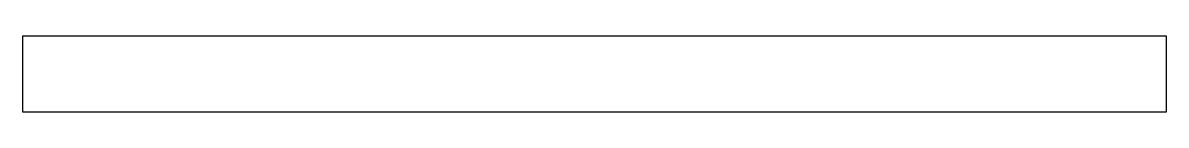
# Model space of a CAD drawing. Header units: millimetres. Extents: x 0 to 1989, y -67 to 67.
import ezdxf

# ---------------------------------------------------------------- set-up
doc = ezdxf.new("R2010")
doc.units = ezdxf.units.MM
doc.header["$LTSCALE"] = 25
doc.layers.add('3_Pezzi', color=7, linetype='Continuous')

msp = doc.modelspace()

# ---------------------------------------------------------------- linework, layer by layer
at = {"layer": '3_Pezzi', "color": 3, "linetype": 'Continuous'}
for p, q in [((0, -66.5), (0, 66.5)), ((0, 66.5), (1989.1, 66.5)), ((1989.1, 66.5), (1989.1, -66.5)), ((1989.1, -66.5), (0, -66.5))]:
    msp.add_line(p, q, dxfattribs=at)

doc.saveas('drawing.dxf')
